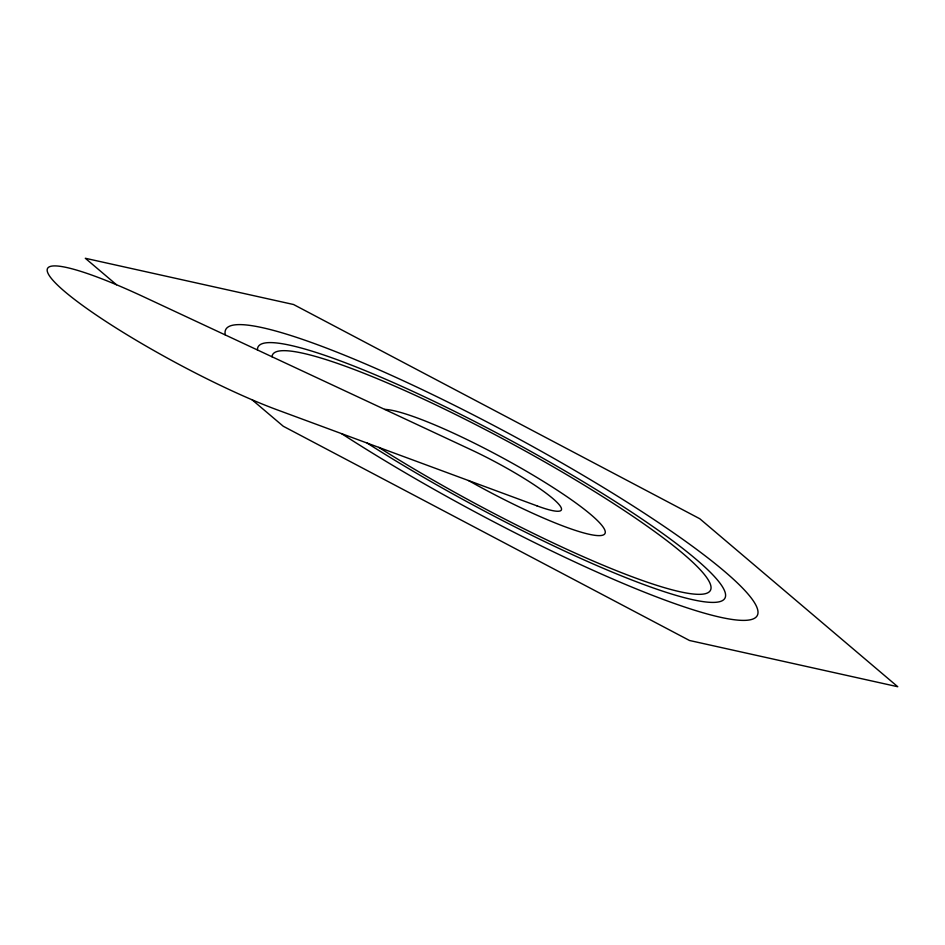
<?xml version="1.0" encoding="UTF-8"?>
<svg xmlns="http://www.w3.org/2000/svg" width="945" height="945" viewBox="0 0 945 945"><rect width="100%" height="100%" fill="white"/><g stroke="black" fill="none" stroke-linecap="round" stroke-linejoin="round"><path stroke-width="1.42" d="M116.507 284.752L85.298 258.268L293.564 304.514L699.784 518.746L897.75 686.731L689.484 640.486L283.264 426.254L252.055 399.77M225.312 334.955A301.786 42.525 28.3 0 1 536.453 448.603A301.786 42.525 28.3 0 1 738.659 620.192A301.786 42.525 28.3 0 1 341.606 433.649M257.453 349.969A265.096 37.351 28.3 0 1 533.878 453.127A265.096 37.351 28.3 0 1 709.683 602.308A265.096 37.351 28.3 0 1 367.203 443.11M272.006 356.773A248.618 35.036 28.3 0 1 532.732 455.159A248.618 35.036 28.3 0 1 696.666 594.275A248.618 35.036 28.3 0 1 378.791 447.387M384.65 409.386A128.803 18.144 28.3 0 1 525.207 470.539A128.803 18.144 28.3 0 1 601.658 535.425A128.803 18.144 28.3 0 1 468.496 480.544M536.843 505.799L277.263 409.87A157.531 22.196 28.3 0 1 64.803 291.615A157.531 22.196 28.3 0 1 144.514 297.214L470.468 449.477A78.565 11.068 28.3 0 1 552.731 498.44A78.565 11.068 28.3 0 1 536.843 505.799"/></g></svg>
